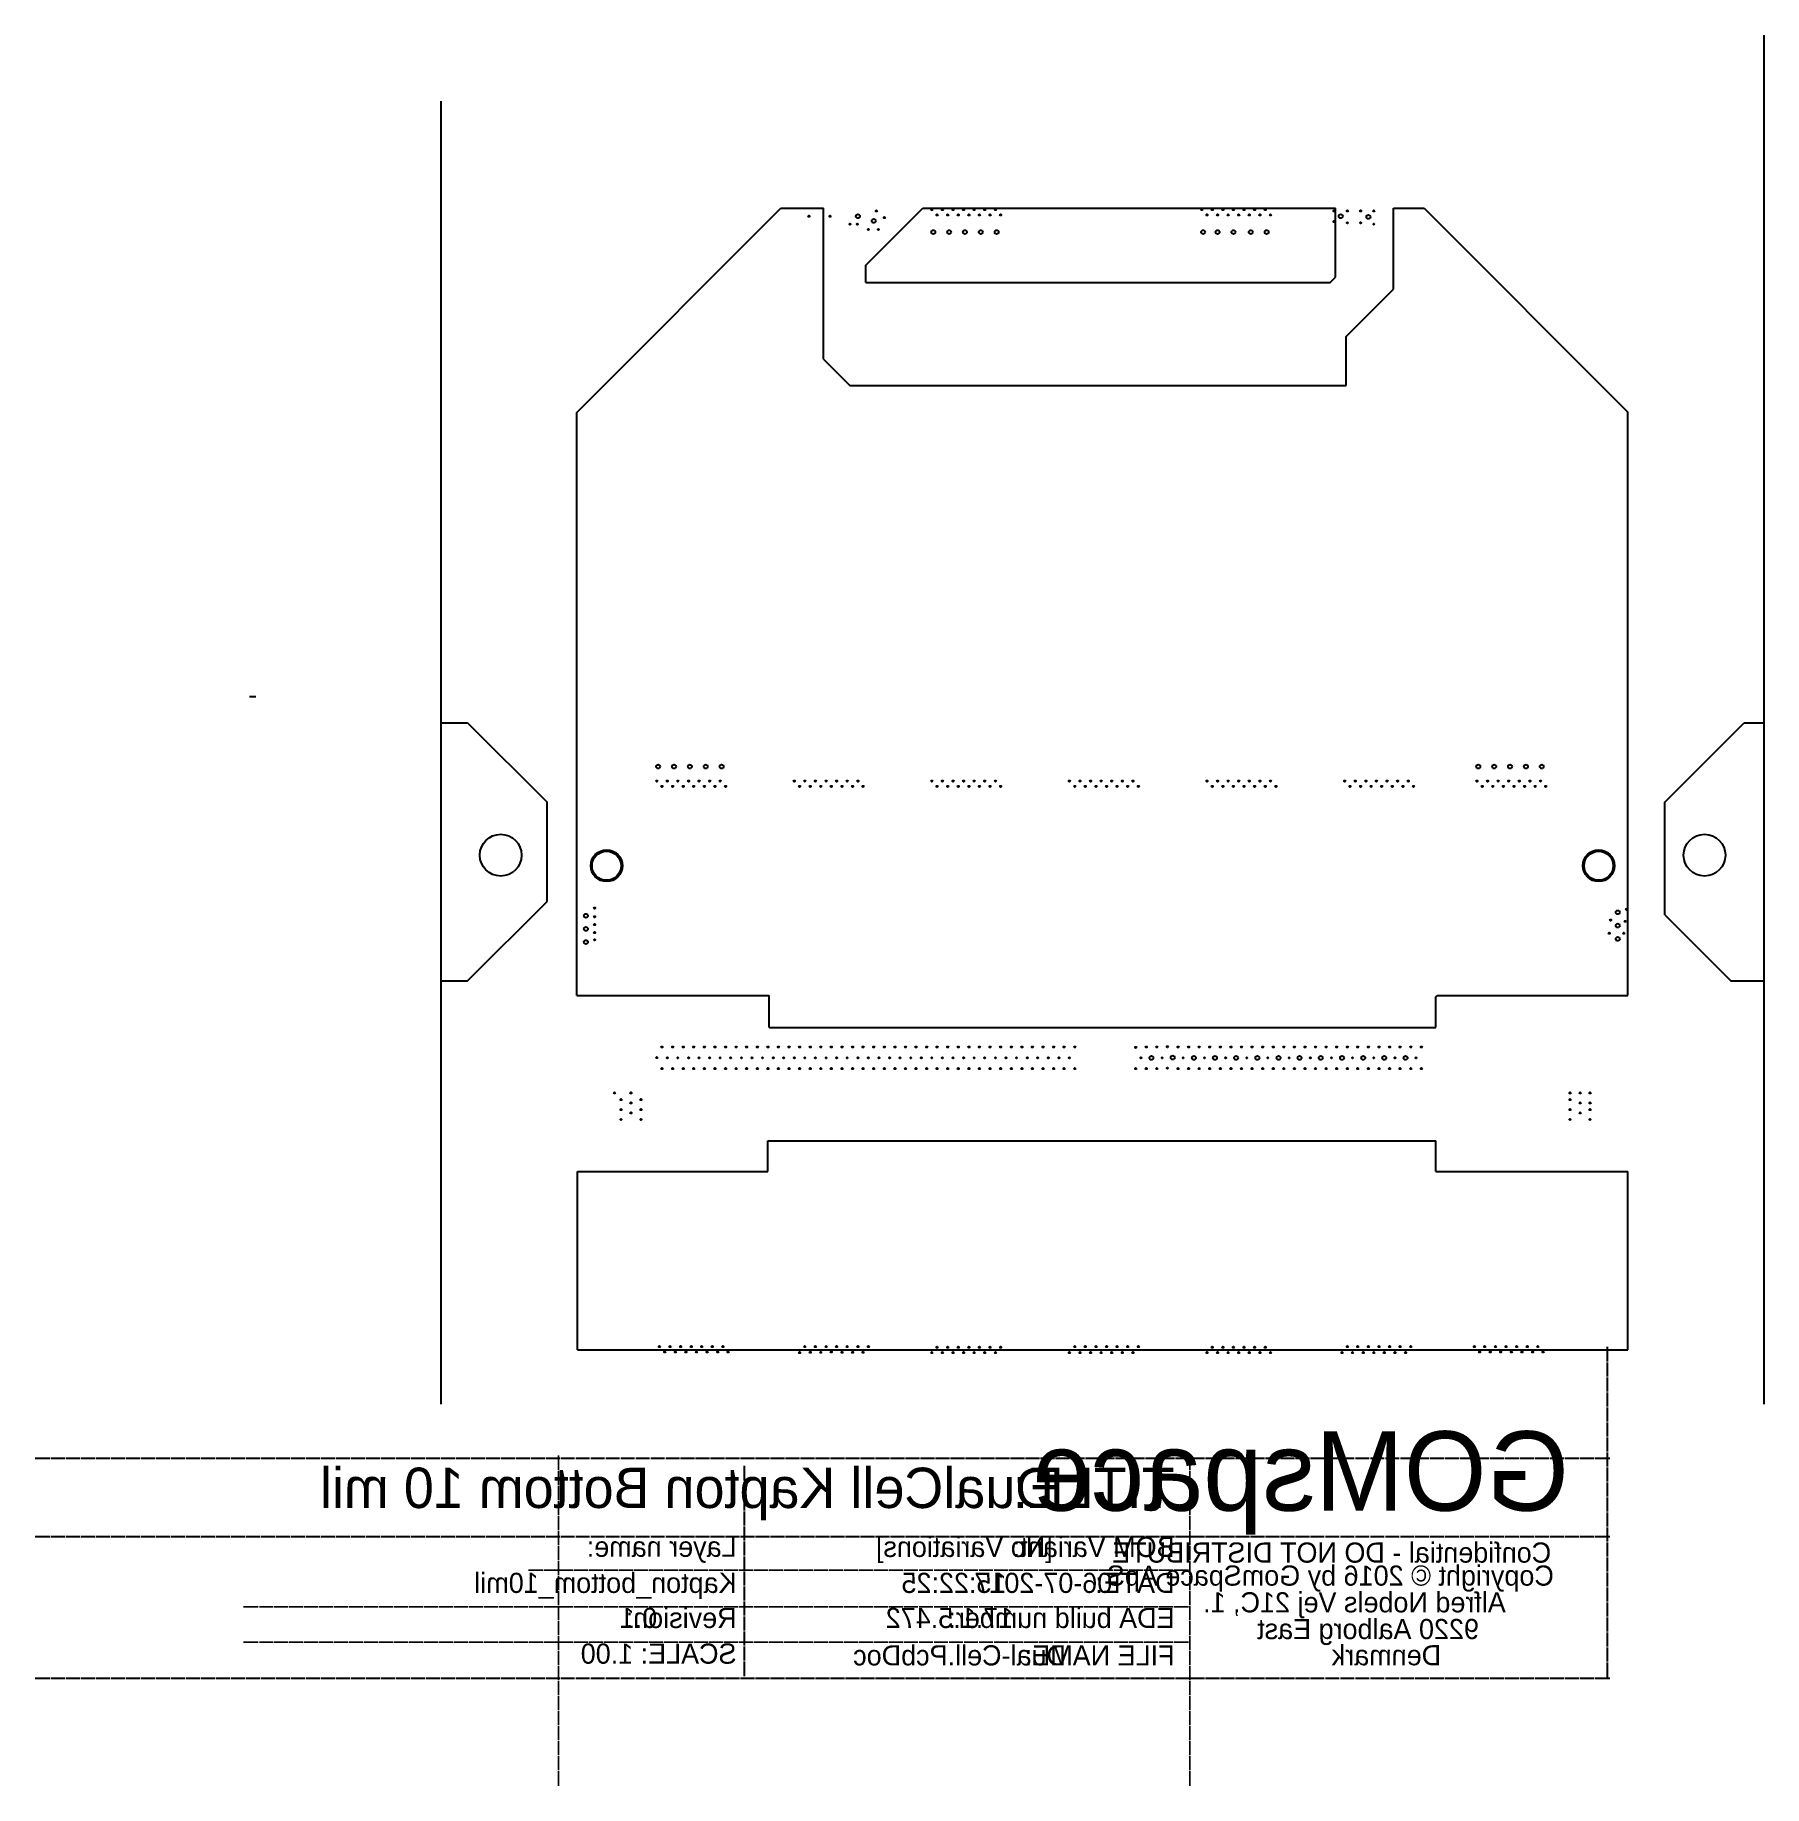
# Model space of a CAD drawing. Header units: millimetres. Extents: x 16 to 146, y 53 to 186.
import ezdxf

# ---------------------------------------------------------------- set-up
doc = ezdxf.new("R2010")
doc.units = ezdxf.units.MM
for name, color, linetype in [('Mechanical24', 56, 'Continuous'), ('PadHoleLayer', 156, 'Continuous'), ('ViaHoleLayer', 16, 'Continuous')]:
    doc.layers.add(name, color=color, linetype=linetype)

msp = doc.modelspace()

# ---------------------------------------------------------------- linework, layer by layer
at = {"layer": 'Mechanical24'}
for p, q in [((146.33, 82.35), (146.33, 185.85)), ((46.33, 82.35), (46.33, 180.85)), ((56.58, 157.32), (72, 172.75)), ((72, 172.75), (75.23, 172.75)), ((75.23, 161.35), (75.23, 172.75)), ((78.43, 168.45), (82.73, 172.75)), ((82.73, 172.75), (113.93, 172.75)), ((113.93, 167.55), (113.93, 172.75)), ((118.33, 172.75), (120.63, 172.75)), ((118.33, 166.65), (118.33, 172.75)), ((120.63, 172.75), (136.03, 157.35)), ((78.43, 167.15), (78.43, 168.45)), ((78.43, 167.15), (113.53, 167.15)), ((113.53, 167.15), (113.93, 167.55)), ((114.73, 163.05), (118.33, 166.65)), ((114.73, 159.35), (114.73, 163.05)), ((75.23, 161.35), (77.23, 159.35)), ((77.23, 159.35), (114.73, 159.35)), ((56.58, 113.25), (56.58, 157.32)), ((136.03, 113.25), (136.03, 157.35)), ((31.83, 135.85), (32.33, 135.85)), ((46.33, 133.85), (48.33, 133.85)), ((48.33, 133.85), (54.33, 127.85)), ((138.83, 127.85), (144.83, 133.85)), ((144.83, 133.85), (146.33, 133.85)), ((54.33, 120.35), (54.33, 127.85)), ((138.83, 119.35), (138.83, 127.85)), ((48.33, 114.35), (54.33, 120.35)), ((138.83, 119.35), (143.83, 114.35)), ((46.33, 114.35), (48.33, 114.35)), ((143.83, 114.35), (146.33, 114.35)), ((56.58, 113.25), (64.17, 113.25)), ((64.17, 113.25), (71.13, 113.25)), ((71.13, 112.03), (71.13, 113.25)), ((121.53, 113.15), (121.63, 113.25)), ((121.53, 112.35), (121.53, 113.15)), ((121.63, 113.25), (128.23, 113.25)), ((128.23, 113.25), (136.03, 113.25)), ((71.13, 110.83), (71.13, 112.03)), ((121.53, 110.83), (121.53, 112.35)), ((71.13, 110.83), (121.53, 110.83)), ((71.03, 99.95), (71.03, 102.25)), ((71.03, 102.25), (121.53, 102.25)), ((121.53, 99.95), (121.53, 102.25)), ((56.63, 99.95), (69.13, 99.95)), ((56.63, 86.45), (56.63, 99.95)), ((69.13, 99.95), (71.03, 99.95)), ((121.53, 99.95), (136.03, 99.95)), ((136.03, 86.45), (136.03, 99.95)), ((56.63, 86.45), (136.03, 86.45))]:
    msp.add_line(p, q, dxfattribs=at)
for centre, radius in [((50.83, 123.85), 1.58), ((141.83, 123.85), 1.58), ((58.83, 123.05), 1.2), ((133.83, 123.05), 1.2)]:
    msp.add_circle(centre, radius, dxfattribs=at)
at = {"layer": 'PadHoleLayer'}
for centre in [(58.83, 123.05), (133.83, 123.05)]:
    msp.add_circle(centre, 1.1, dxfattribs=at)
at = {"layer": 'ViaHoleLayer'}
for centre, radius in [((74.13, 172.15), 0.05), ((75.73, 172.15), 0.05), ((77.83, 172.15), 0.15), ((79.23, 172.55), 0.05), ((79.83, 172.05), 0.05), ((83.42, 172.65), 0.05), ((83.82, 172.25), 0.05), ((84.22, 172.65), 0.05), ((84.62, 172.25), 0.05), ((85.02, 172.65), 0.05), ((85.42, 172.25), 0.05), ((85.82, 172.65), 0.05), ((86.22, 172.25), 0.05), ((86.62, 172.65), 0.05), ((87.02, 172.25), 0.05), ((87.42, 172.65), 0.05), ((87.82, 172.25), 0.05), ((88.23, 172.65), 0.05), ((88.62, 172.25), 0.05), ((103.83, 172.65), 0.05), ((104.22, 172.25), 0.05), ((104.62, 172.65), 0.05), ((105.02, 172.25), 0.05), ((105.42, 172.65), 0.05), ((105.82, 172.25), 0.05), ((106.22, 172.65), 0.05), ((106.62, 172.25), 0.05), ((107.02, 172.65), 0.05), ((107.42, 172.25), 0.05), ((107.82, 172.65), 0.05), ((108.22, 172.25), 0.05), ((108.62, 172.65), 0.05), ((109.02, 172.25), 0.05), ((113.83, 172.55), 0.05), ((114.33, 172.15), 0.15), ((114.83, 172.55), 0.05), ((115.83, 172.55), 0.05), ((116.42, 172.1), 0.15), ((116.83, 172.55), 0.05), ((77.23, 171.55), 0.05), ((77.78, 171.55), 0.05), ((78.62, 171.15), 0.05), ((79.03, 171.8), 0.15), ((79.38, 171.15), 0.05), ((83.53, 170.95), 0.15), ((84.73, 170.95), 0.15), ((85.92, 170.95), 0.15), ((87.12, 170.95), 0.15), ((88.32, 170.95), 0.15), ((103.93, 170.95), 0.15), ((105.02, 170.95), 0.15), ((106.22, 170.95), 0.15), ((107.53, 170.95), 0.15), ((108.73, 170.95), 0.15), ((113.83, 171.75), 0.05), ((114.83, 171.65), 0.05), ((115.83, 171.65), 0.05), ((116.83, 171.55), 0.05), ((62.73, 130.55), 0.15), ((63.93, 130.55), 0.15), ((65.13, 130.55), 0.15), ((66.33, 130.55), 0.15), ((67.53, 130.55), 0.15), ((124.73, 130.55), 0.15), ((125.93, 130.55), 0.15), ((127.13, 130.55), 0.15), ((128.33, 130.55), 0.15), ((129.53, 130.55), 0.15), ((62.63, 129.45), 0.05), ((63.02, 129.05), 0.05), ((63.42, 129.45), 0.05), ((63.83, 129.05), 0.05), ((64.22, 129.45), 0.05), ((64.63, 129.05), 0.05), ((65.03, 129.45), 0.05), ((65.42, 129.05), 0.05), ((65.82, 129.45), 0.05), ((66.23, 129.05), 0.05), ((66.63, 129.45), 0.05), ((67.02, 129.05), 0.05), ((67.42, 129.45), 0.05), ((67.83, 129.05), 0.05), ((73.02, 129.45), 0.05), ((73.42, 129.05), 0.05), ((73.82, 129.45), 0.05), ((74.23, 129.05), 0.05), ((74.62, 129.45), 0.05), ((75.03, 129.05), 0.05), ((75.43, 129.45), 0.05), ((75.82, 129.05), 0.05), ((76.22, 129.45), 0.05), ((76.63, 129.05), 0.05), ((77.02, 129.45), 0.05), ((77.43, 129.05), 0.05), ((77.83, 129.45), 0.05), ((78.22, 129.05), 0.05), ((83.42, 129.45), 0.05), ((83.82, 129.05), 0.05), ((84.22, 129.45), 0.05), ((84.62, 129.05), 0.05), ((85.02, 129.45), 0.05), ((85.42, 129.05), 0.05), ((85.82, 129.45), 0.05), ((86.22, 129.05), 0.05), ((86.62, 129.45), 0.05), ((87.02, 129.05), 0.05), ((87.42, 129.45), 0.05), ((87.82, 129.05), 0.05), ((88.23, 129.45), 0.05), ((88.62, 129.05), 0.05), ((93.82, 129.45), 0.05), ((94.23, 129.05), 0.05), ((94.62, 129.45), 0.05), ((95.02, 129.05), 0.05), ((95.42, 129.45), 0.05), ((95.83, 129.05), 0.05), ((96.22, 129.45), 0.05), ((96.63, 129.05), 0.05), ((97.02, 129.45), 0.05), ((97.42, 129.05), 0.05), ((97.82, 129.45), 0.05), ((98.23, 129.05), 0.05), ((98.62, 129.45), 0.05), ((99.03, 129.05), 0.05), ((104.22, 129.45), 0.05), ((104.62, 129.05), 0.05), ((105.02, 129.45), 0.05), ((105.42, 129.05), 0.05), ((105.82, 129.45), 0.05), ((106.22, 129.05), 0.05), ((106.62, 129.45), 0.05), ((107.02, 129.05), 0.05), ((107.42, 129.45), 0.05), ((107.82, 129.05), 0.05), ((108.22, 129.45), 0.05), ((108.62, 129.05), 0.05), ((109.02, 129.45), 0.05), ((109.43, 129.05), 0.05), ((114.63, 129.45), 0.05), ((115.03, 129.05), 0.05), ((115.43, 129.45), 0.05), ((115.83, 129.05), 0.05), ((116.23, 129.45), 0.05), ((116.63, 129.05), 0.05), ((117.03, 129.45), 0.05), ((117.43, 129.05), 0.05), ((117.83, 129.45), 0.05), ((118.23, 129.05), 0.05), ((118.63, 129.45), 0.05), ((119.03, 129.05), 0.05), ((119.43, 129.45), 0.05), ((119.83, 129.05), 0.05), ((124.63, 129.45), 0.05), ((125.03, 129.05), 0.05), ((125.43, 129.45), 0.05), ((125.83, 129.05), 0.05), ((126.23, 129.45), 0.05), ((126.63, 129.05), 0.05), ((127.03, 129.45), 0.05), ((127.43, 129.05), 0.05), ((127.83, 129.45), 0.05), ((128.23, 129.05), 0.05), ((128.63, 129.45), 0.05), ((129.03, 129.05), 0.05), ((129.43, 129.45), 0.05), ((129.83, 129.05), 0.05), ((57.27, 119.27), 0.15), ((57.93, 119.85), 0.05), ((57.93, 119.2), 0.05), ((135.27, 119.53), 0.15), ((135.93, 119.75), 0.05), ((57.27, 118.28), 0.15), ((57.93, 118.6), 0.05), ((57.93, 118), 0.05), ((134.63, 117.95), 0.05), ((134.73, 118.95), 0.05), ((135.27, 118.53), 0.15), ((135.73, 117.95), 0.05), ((135.83, 118.85), 0.05), ((57.27, 117.28), 0.15), ((57.93, 117.45), 0.05), ((135.27, 117.52), 0.15), ((62.63, 108.55), 0.05), ((63.02, 109.35), 0.05), ((63.42, 108.53), 0.05), ((63.83, 109.35), 0.05), ((64.22, 108.53), 0.05), ((64.63, 109.35), 0.05), ((65.03, 108.53), 0.05), ((65.42, 109.35), 0.05), ((65.82, 108.53), 0.05), ((66.23, 109.35), 0.05), ((66.63, 108.53), 0.05), ((67.02, 109.35), 0.05), ((67.42, 108.53), 0.05), ((67.83, 109.35), 0.05), ((68.22, 108.53), 0.05), ((68.63, 109.35), 0.05), ((69.03, 108.53), 0.05), ((69.42, 109.35), 0.05), ((69.82, 108.53), 0.05), ((70.23, 109.35), 0.05), ((70.62, 108.53), 0.05), ((71.03, 109.35), 0.05), ((71.43, 108.53), 0.05), ((71.82, 109.35), 0.05), ((72.22, 108.53), 0.05), ((72.63, 109.35), 0.05), ((73.02, 108.53), 0.05), ((73.42, 109.35), 0.05), ((73.82, 108.53), 0.05), ((74.23, 109.35), 0.05), ((74.62, 108.53), 0.05), ((75.03, 109.35), 0.05), ((75.43, 108.53), 0.05), ((75.82, 109.35), 0.05), ((76.22, 108.53), 0.05), ((76.63, 109.35), 0.05), ((77.02, 108.53), 0.05), ((77.43, 109.35), 0.05), ((77.83, 108.53), 0.05), ((78.22, 109.35), 0.05), ((78.62, 108.53), 0.05), ((79.03, 109.35), 0.05), ((79.42, 108.53), 0.05), ((79.83, 109.35), 0.05), ((80.23, 108.53), 0.05), ((80.63, 109.35), 0.05), ((81.02, 108.53), 0.05), ((81.43, 109.35), 0.05), ((81.83, 108.53), 0.05), ((82.22, 109.35), 0.05), ((82.62, 108.53), 0.05), ((83.03, 109.35), 0.05), ((83.42, 108.53), 0.05), ((83.82, 109.35), 0.05), ((84.22, 108.53), 0.05), ((84.62, 109.35), 0.05), ((85.02, 108.53), 0.05), ((85.42, 109.35), 0.05), ((85.82, 108.53), 0.05), ((86.22, 109.35), 0.05), ((86.62, 108.53), 0.05), ((87.02, 109.35), 0.05), ((87.42, 108.53), 0.05), ((87.82, 109.35), 0.05), ((88.23, 108.53), 0.05), ((88.62, 109.35), 0.05), ((89.02, 108.53), 0.05), ((89.43, 109.35), 0.05), ((89.82, 108.53), 0.05), ((90.23, 109.35), 0.05), ((90.63, 108.53), 0.05), ((91.02, 109.35), 0.05), ((91.42, 108.53), 0.05), ((91.83, 109.35), 0.05), ((92.22, 108.53), 0.05), ((92.63, 109.35), 0.05), ((93.03, 108.53), 0.05), ((93.42, 109.35), 0.05), ((93.82, 108.53), 0.05), ((94.23, 109.35), 0.05), ((98.83, 109.32), 0.05), ((99.23, 108.53), 0.05), ((99.63, 109.35), 0.05), ((100.02, 108.53), 0.15), ((100.43, 109.35), 0.05), ((100.83, 108.53), 0.05), ((101.23, 109.37), 0.05), ((101.63, 108.55), 0.15), ((102.03, 109.35), 0.05), ((102.42, 108.53), 0.05), ((102.83, 109.35), 0.05), ((103.23, 108.53), 0.15), ((103.63, 109.35), 0.05), ((104.03, 108.53), 0.05), ((104.43, 109.35), 0.05), ((104.82, 108.53), 0.15), ((105.23, 109.35), 0.05), ((105.63, 108.53), 0.05), ((106.03, 109.35), 0.05), ((106.42, 108.53), 0.15), ((106.83, 109.35), 0.05), ((107.23, 108.53), 0.05), ((107.63, 109.35), 0.05), ((108.03, 108.53), 0.15), ((108.43, 109.35), 0.05), ((108.82, 108.53), 0.05), ((109.23, 109.35), 0.05), ((109.63, 108.53), 0.15), ((110.03, 109.35), 0.05), ((110.43, 108.53), 0.05), ((110.83, 109.35), 0.05), ((111.22, 108.53), 0.15), ((111.63, 109.35), 0.05), ((112.03, 108.53), 0.05), ((112.42, 109.35), 0.05), ((112.82, 108.53), 0.15), ((113.23, 109.35), 0.05), ((113.63, 108.53), 0.05), ((114.03, 109.35), 0.05), ((114.43, 108.53), 0.15), ((114.83, 109.35), 0.05), ((115.22, 108.53), 0.05), ((115.62, 109.35), 0.05), ((116.03, 108.53), 0.15), ((116.42, 109.35), 0.05), ((116.83, 108.53), 0.05), ((117.23, 109.35), 0.05), ((117.62, 108.53), 0.15), ((118.02, 109.35), 0.05), ((118.43, 108.53), 0.05), ((118.82, 109.35), 0.05), ((119.23, 108.53), 0.15), ((119.63, 109.35), 0.05), ((120.02, 108.53), 0.05), ((120.43, 109.35), 0.05), ((63.02, 107.72), 0.05), ((63.83, 107.72), 0.05), ((64.63, 107.72), 0.05), ((65.42, 107.72), 0.05), ((66.23, 107.72), 0.05), ((67.02, 107.72), 0.05), ((67.83, 107.72), 0.05), ((68.63, 107.72), 0.05), ((69.42, 107.72), 0.05), ((70.23, 107.72), 0.05), ((71.03, 107.72), 0.05), ((71.82, 107.72), 0.05), ((72.63, 107.72), 0.05), ((73.42, 107.72), 0.05), ((74.23, 107.72), 0.05), ((75.03, 107.72), 0.05), ((75.82, 107.72), 0.05), ((76.63, 107.72), 0.05), ((77.43, 107.72), 0.05), ((78.22, 107.72), 0.05), ((79.03, 107.72), 0.05), ((79.83, 107.72), 0.05), ((80.63, 107.72), 0.05), ((81.43, 107.72), 0.05), ((82.22, 107.72), 0.05), ((83.03, 107.72), 0.05), ((83.82, 107.72), 0.05), ((84.62, 107.72), 0.05), ((85.42, 107.72), 0.05), ((86.22, 107.72), 0.05), ((87.02, 107.72), 0.05), ((87.82, 107.72), 0.05), ((88.62, 107.72), 0.05), ((89.43, 107.72), 0.05), ((90.23, 107.72), 0.05), ((91.02, 107.72), 0.05), ((91.83, 107.72), 0.05), ((92.63, 107.72), 0.05), ((93.42, 107.72), 0.05), ((94.23, 107.72), 0.05), ((98.83, 107.72), 0.05), ((99.63, 107.72), 0.05), ((100.43, 107.72), 0.05), ((101.23, 107.75), 0.05), ((102.03, 107.72), 0.05), ((102.83, 107.72), 0.05), ((103.63, 107.72), 0.05), ((104.43, 107.72), 0.05), ((105.23, 107.72), 0.05), ((106.03, 107.72), 0.05), ((106.83, 107.72), 0.05), ((107.63, 107.72), 0.05), ((108.43, 107.72), 0.05), ((109.23, 107.72), 0.05), ((110.03, 107.72), 0.05), ((110.83, 107.72), 0.05), ((111.63, 107.72), 0.05), ((112.42, 107.72), 0.05), ((113.23, 107.72), 0.05), ((114.03, 107.72), 0.05), ((114.83, 107.72), 0.05), ((115.62, 107.72), 0.05), ((116.42, 107.72), 0.05), ((117.23, 107.72), 0.05), ((118.02, 107.72), 0.05), ((118.82, 107.72), 0.05), ((119.63, 107.72), 0.05), ((120.43, 107.72), 0.05), ((59.43, 105.88), 0.05), ((60.67, 105.88), 0.05), ((131.67, 105.88), 0.05), ((132.43, 105.88), 0.05), ((133.18, 105.88), 0.05), ((59.93, 105.37), 0.05), ((59.93, 104.62), 0.05), ((60.67, 105.12), 0.05), ((61.43, 105.37), 0.05), ((61.43, 104.62), 0.05), ((131.67, 105.37), 0.05), ((131.67, 104.62), 0.05), ((132.43, 105.12), 0.05), ((133.18, 105.12), 0.05), ((133.18, 104.62), 0.05), ((59.93, 103.87), 0.05), ((60.67, 104.37), 0.05), ((61.43, 103.87), 0.05), ((131.67, 103.87), 0.05), ((132.43, 104.37), 0.05), ((133.18, 103.87), 0.05), ((62.83, 86.7), 0.05), ((63.23, 86.3), 0.05), ((63.63, 86.7), 0.05), ((64.03, 86.3), 0.05), ((64.43, 86.7), 0.05), ((64.83, 86.3), 0.05), ((65.23, 86.7), 0.05), ((65.63, 86.3), 0.05), ((66.03, 86.7), 0.05), ((66.43, 86.3), 0.05), ((66.82, 86.7), 0.05), ((67.23, 86.3), 0.05), ((67.63, 86.7), 0.05), ((68.02, 86.3), 0.05), ((73.42, 86.25), 0.05), ((73.82, 86.7), 0.05), ((74.23, 86.27), 0.05), ((74.62, 86.7), 0.05), ((75.03, 86.27), 0.05), ((75.43, 86.7), 0.05), ((75.82, 86.3), 0.05), ((76.22, 86.7), 0.05), ((76.63, 86.27), 0.05), ((77.02, 86.7), 0.05), ((77.43, 86.27), 0.05), ((77.83, 86.7), 0.05), ((78.22, 86.27), 0.05), ((78.62, 86.7), 0.05), ((83.42, 86.25), 0.05), ((83.82, 86.65), 0.05), ((84.22, 86.25), 0.05), ((84.62, 86.65), 0.05), ((85.02, 86.25), 0.05), ((85.42, 86.65), 0.05), ((85.82, 86.25), 0.05), ((86.22, 86.65), 0.05), ((86.62, 86.25), 0.05), ((87.02, 86.65), 0.05), ((87.42, 86.25), 0.05), ((87.82, 86.65), 0.05), ((88.23, 86.25), 0.05), ((88.62, 86.65), 0.05), ((93.82, 86.25), 0.05), ((94.23, 86.7), 0.05), ((94.62, 86.25), 0.05), ((95.02, 86.7), 0.05), ((95.42, 86.25), 0.05), ((95.83, 86.7), 0.05), ((96.22, 86.25), 0.05), ((96.63, 86.7), 0.05), ((97.02, 86.25), 0.05), ((97.42, 86.7), 0.05), ((97.82, 86.25), 0.05), ((98.23, 86.7), 0.05), ((98.62, 86.25), 0.05), ((99.03, 86.7), 0.05), ((104.22, 86.25), 0.05), ((104.62, 86.65), 0.05), ((105.02, 86.25), 0.05), ((105.42, 86.65), 0.05), ((105.82, 86.25), 0.05), ((106.22, 86.65), 0.05), ((106.62, 86.25), 0.05), ((107.02, 86.65), 0.05), ((107.42, 86.25), 0.05), ((107.82, 86.65), 0.05), ((108.22, 86.25), 0.05), ((108.62, 86.65), 0.05), ((109.02, 86.25), 0.05), ((114.43, 86.25), 0.05), ((114.83, 86.7), 0.05), ((115.22, 86.25), 0.05), ((115.62, 86.7), 0.05), ((116.03, 86.25), 0.05), ((116.42, 86.7), 0.05), ((116.83, 86.25), 0.05), ((117.23, 86.7), 0.05), ((117.62, 86.25), 0.05), ((118.02, 86.7), 0.05), ((118.43, 86.25), 0.05), ((118.82, 86.7), 0.05), ((119.23, 86.25), 0.05), ((119.63, 86.7), 0.05), ((124.43, 86.7), 0.05), ((124.83, 86.3), 0.05), ((125.22, 86.7), 0.05), ((125.63, 86.3), 0.05), ((126.03, 86.7), 0.05), ((126.42, 86.3), 0.05), ((126.83, 86.7), 0.05), ((127.23, 86.3), 0.05), ((127.63, 86.7), 0.05), ((128.03, 86.3), 0.05), ((128.43, 86.7), 0.05), ((128.83, 86.3), 0.05), ((129.23, 86.7), 0.05), ((129.63, 86.3), 0.05)]:
    msp.add_circle(centre, radius, dxfattribs=at)

# ---------------------------------------------------------------- texts
at = {"layer": 'Mechanical24', "text_generation_flag": 2}
for s, height, rotation, p in [('______________________', 1.524, 270, (134.86, 61.73)), ('GOMspace', 6, 360, (131.58, 74.3)), ('_________________________________________________________________________________________________________', 1.524, 360, (134.66, 78.63)), ('______________________', 1.524, 90, (54.83, 78.45)), ('______________________', 1.524, 90, (102.55, 78.45)), ('DualCell Kapton Bottom 10 mil', 3.048, 360, (92.67, 74.5)), ('______________', 1.524, 270, (69.62, 61.8)), ('TITLE:', 3.048, 360, (101.77, 74.5)), ('_________________________________________________________________________________________________________', 1.524, 360, (134.66, 72.7)), ('Layer name:', 1.524, 360, (68.66, 70.81)), ('[No Variations]', 1.524, 360, (92.56, 70.8)), ('BOM Variant:', 1.524, 360, (101.77, 70.8)), ('Confidential - DO NOT DISTRIBUTE', 1.524, 360, (130.24, 70.37)), ('Copyright © 2016 by GomSpace ApS', 1.524, 360, (130.44, 68.63)), ('Kapton_bottom_10mil', 1.524, 360, (68.66, 68.08)), ('____________________________________________', 1.524, 360, (102.81, 70.17)), ('15:22:25', 1.524, 360, (89.06, 68.08)), ('06-07-2017', 1.524, 360, (97.06, 68.08)), ('DATE:', 1.524, 360, (101.77, 68.08)), ('Alfred Nobels Vej 21C, 1.', 1.524, 360, (126.81, 66.61)), ('_______________________________________________________________', 1.524, 360, (102.81, 67.4)), ('0.1', 1.524, 360, (62.66, 65.43)), ('Revision:', 1.524, 360, (68.66, 65.43)), ('17.1.5.472', 1.524, 360, (89.57, 65.43)), ('EDA build number:', 1.524, 360, (101.77, 65.43)), ('9220 Aalborg East', 1.524, 360, (124.78, 64.59)), ('_______________________________________________________________', 1.524, 360, (102.81, 64.73)), ('SCALE: 1.00', 1.524, 360, (68.66, 62.73)), ('Dual-Cell.PcbDoc', 1.524, 360, (93.56, 62.6)), ('FILE NAME:', 1.524, 360, (101.77, 62.6)), ('Denmark', 1.524, 360, (121.92, 62.61)), ('_________________________________________________________________________________________________________', 1.524, 360, (134.66, 62))]:
    msp.add_text(s, height=height, rotation=rotation, dxfattribs=at).set_placement(p)

doc.saveas('drawing.dxf')
